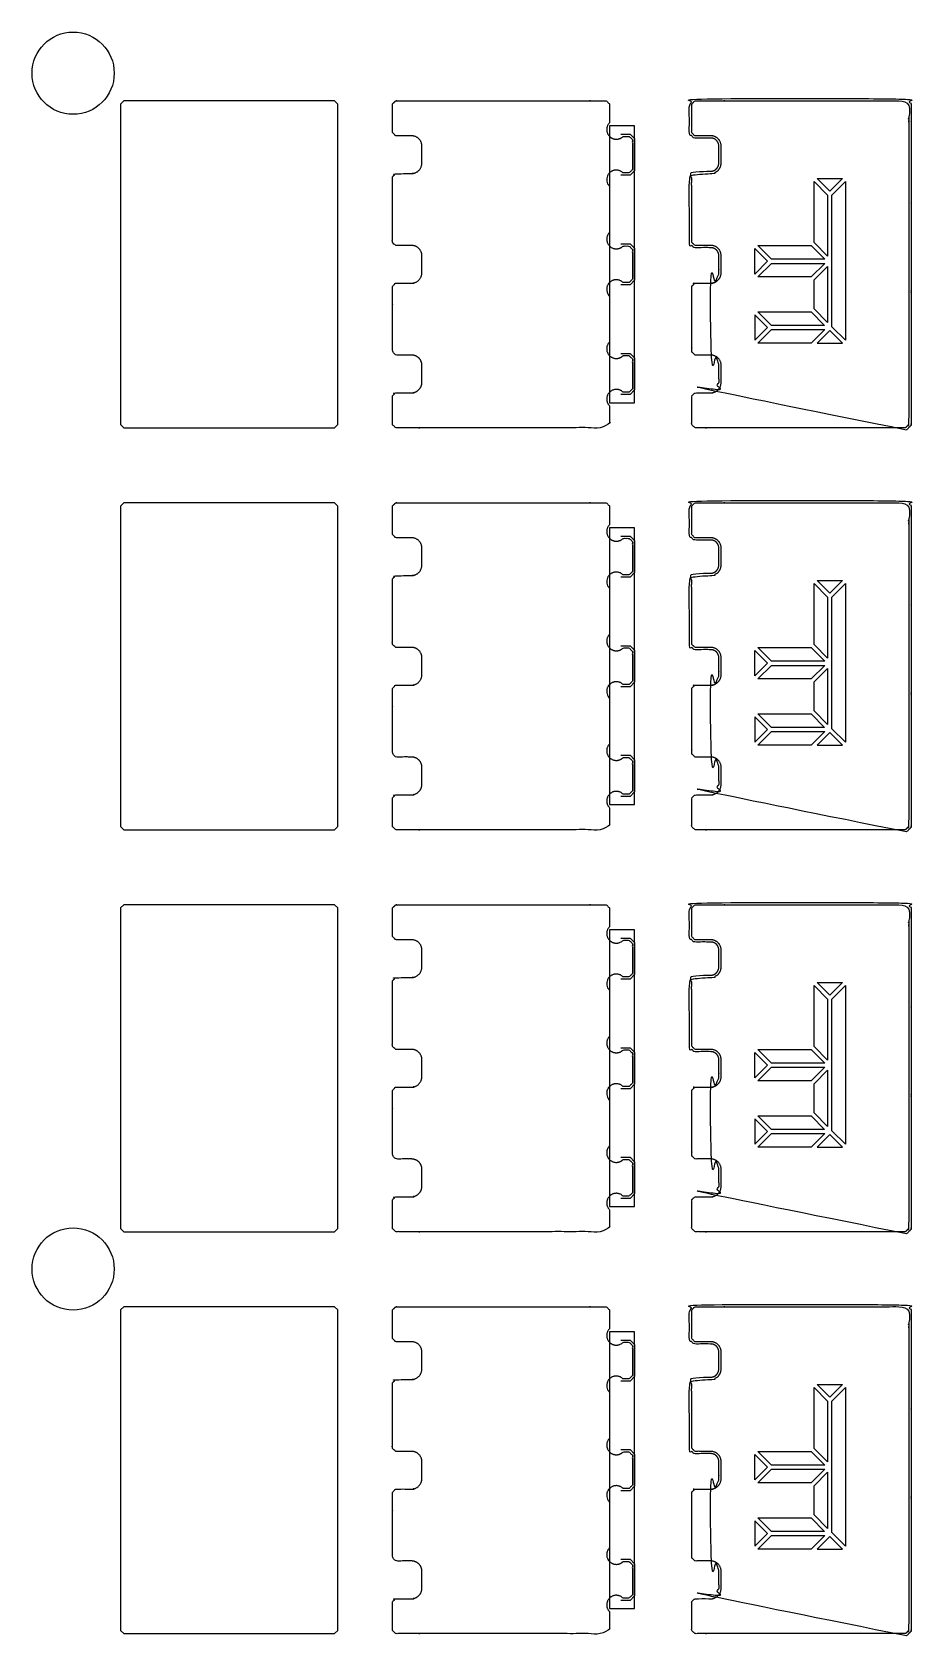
# Model space of a CAD drawing. Header units: millimetres. Extents: x 6 to 413, y 3 to 1248.
# Drawn here: x 6.4 to 200.1, y 897.3 to 1248.4 of the extents above; entities that cross this region are included whole.
import ezdxf

# ---------------------------------------------------------------- set-up
doc = ezdxf.new("R2010")
doc.units = ezdxf.units.MM
doc.header["$MEASUREMENT"] = 0
for name, color, linetype, true_color in [('Cutout - outside - 4mm bit', 18, 'Continuous', 0x000000), ('HOLD DOWN', 40, 'Continuous', 0xffbf00), ('Pocket 0.5mm', 15, 'Continuous', 0xbf3f3f), ('V bit - on - 1.7mm depth', 254, 'Continuous', 0xbfbfff), ('V bit - on -1.2mm depth', 4, 'Continuous', 0x00ffff), ('V-Carve F', 3, 'Continuous', 0x00ff00)]:
    doc.layers.add(name, color=color, linetype=linetype, true_color=true_color)

msp = doc.modelspace()

# ---------------------------------------------------------------- linework, layer by layer
at = {"layer": 'Cutout - outside - 4mm bit'}
for p, q in [((26.54, 1233.36), (25.84, 1232.66)), ((25.84, 1232.66), (25.84, 1162.5)), ((72.7, 1233.36), (26.54, 1233.36)), ((73.4, 1232.66), (72.7, 1233.36)), ((73.4, 1162.5), (73.4, 1232.66)), ((25.84, 1162.5), (26.54, 1161.8)), ((72.7, 1161.8), (73.4, 1162.5)), ((26.54, 1161.8), (72.7, 1161.8)), ((26.54, 1145.36), (25.84, 1144.66)), ((25.84, 1144.66), (25.84, 1074.5)), ((72.7, 1145.36), (26.54, 1145.36)), ((73.4, 1144.66), (72.7, 1145.36)), ((73.4, 1074.5), (73.4, 1144.66)), ((25.84, 1074.5), (26.54, 1073.8)), ((72.7, 1073.8), (73.4, 1074.5)), ((26.54, 1073.8), (72.7, 1073.8)), ((26.54, 1057.36), (25.84, 1056.66)), ((72.7, 1057.36), (26.54, 1057.36)), ((73.4, 1056.66), (72.7, 1057.36)), ((25.84, 1056.66), (25.84, 986.5)), ((73.4, 986.5), (73.4, 1056.66)), ((25.84, 986.5), (26.54, 985.8)), ((26.54, 985.8), (72.7, 985.8)), ((72.7, 985.8), (73.4, 986.5)), ((26.54, 969.36), (25.84, 968.66)), ((72.7, 969.36), (26.54, 969.36)), ((73.4, 968.66), (72.7, 969.36)), ((25.84, 968.66), (25.84, 898.5)), ((73.4, 898.5), (73.4, 968.66)), ((25.84, 898.5), (26.54, 897.8)), ((26.54, 897.8), (72.7, 897.8)), ((72.7, 897.8), (73.4, 898.5))]:
    msp.add_line(p, q, dxfattribs=at)
for points, weights, knots in [([(91.86, 1223.43), (91.86, 1221.58), (91.86, 1219.78), (91.86, 1217.45), (89.58, 1217.45), (87.88, 1217.45), (86.1, 1217.45), (85.75, 1217.1), (85.4, 1216.75), (85.4, 1209.58), (85.4, 1202.41), (85.75, 1202.06), (86.1, 1201.71), (87.84, 1201.71), (89.58, 1201.71), (91.86, 1201.71), (91.86, 1199.43), (91.86, 1197.58), (91.86, 1195.78), (91.86, 1193.45), (89.58, 1193.45), (87.88, 1193.45), (86.1, 1193.45), (85.75, 1193.1), (85.4, 1192.75), (85.4, 1185.58), (85.4, 1178.41), (85.75, 1178.06), (86.1, 1177.71), (87.84, 1177.71), (89.58, 1177.71), (91.86, 1177.71), (91.86, 1175.43), (91.86, 1173.58), (91.86, 1171.78), (91.86, 1169.45), (89.58, 1169.45), (87.88, 1169.45), (86.1, 1169.45), (85.75, 1169.1), (85.4, 1168.75), (85.4, 1165.65), (85.4, 1162.5), (85.75, 1162.15), (86.1, 1161.8), (109.18, 1161.8), (132.26, 1161.8), (132.61, 1162.15), (132.96, 1162.5), (132.96, 1164.56), (132.96, 1166.61), (131.47, 1168.1), (132.96, 1169.58), (134.44, 1171.07), (135.93, 1169.58), (136.59, 1169.58), (137.26, 1169.58), (137.61, 1169.93), (137.96, 1170.28), (137.96, 1173.58), (137.96, 1176.88), (137.61, 1177.23), (137.26, 1177.58), (136.59, 1177.58), (135.93, 1177.58), (134.44, 1176.1), (132.96, 1177.58), (131.47, 1179.07), (132.96, 1180.55), (132.96, 1185.58), (132.96, 1190.61), (131.47, 1192.1), (132.96, 1193.58), (134.44, 1195.07), (135.93, 1193.58), (136.59, 1193.58), (137.26, 1193.58), (137.61, 1193.93), (137.96, 1194.28), (137.96, 1197.58), (137.96, 1200.88), (137.61, 1201.23), (137.26, 1201.58), (136.59, 1201.58), (135.93, 1201.58), (134.44, 1200.1), (132.96, 1201.58), (131.47, 1203.07), (132.96, 1204.55), (132.96, 1209.58), (132.96, 1214.61), (131.47, 1216.1), (132.96, 1217.58), (134.44, 1219.07), (135.93, 1217.58), (136.59, 1217.58), (137.26, 1217.58), (137.61, 1217.93), (137.96, 1218.28), (137.96, 1221.58), (137.96, 1224.88), (137.61, 1225.23), (137.26, 1225.58), (136.59, 1225.58), (135.93, 1225.58), (134.44, 1224.1), (132.96, 1225.58), (131.47, 1227.07), (132.96, 1228.55), (132.96, 1230.61), (132.96, 1232.66), (132.61, 1233.01), (132.26, 1233.36), (109.18, 1233.36), (86.1, 1233.36), (85.75, 1233.01), (85.4, 1232.66), (85.4, 1229.51), (85.4, 1226.41), (85.75, 1226.06), (86.1, 1225.71), (87.84, 1225.71), (89.58, 1225.71), (91.86, 1225.71), (91.86, 1223.43)], [1, 1, 1, 0.707106781187, 1, 1, 1, 1, 1, 1, 1, 1, 1, 1, 1, 0.707106781187, 1, 1, 1, 0.707106781187, 1, 1, 1, 1, 1, 1, 1, 1, 1, 1, 1, 0.707106781187, 1, 1, 1, 0.707106781187, 1, 1, 1, 1, 1, 1, 1, 1, 1, 1, 1, 1, 1, 1, 1, 0.707106781187, 1, 0.707106781187, 1, 1, 1, 1, 1, 1, 1, 1, 1, 1, 1, 0.707106781187, 1, 0.707106781187, 1, 1, 1, 0.707106781187, 1, 0.707106781187, 1, 1, 1, 1, 1, 1, 1, 1, 1, 1, 1, 0.707106781187, 1, 0.707106781187, 1, 1, 1, 0.707106781187, 1, 0.707106781187, 1, 1, 1, 1, 1, 1, 1, 1, 1, 1, 1, 0.707106781187, 1, 0.707106781187, 1, 1, 1, 1, 1, 1, 1, 1, 1, 1, 1, 1, 1, 1, 1, 0.707106781187, 1], [268.206441, 268.206441, 268.206441, 272.453172, 272.453172, 276.529741, 276.529741, 276.595437, 276.595437, 277.585386, 277.585386, 292.025386, 292.025386, 293.015336, 293.015336, 295.18529, 295.18529, 299.261858, 299.261858, 303.508589, 303.508589, 307.585158, 307.585158, 307.650854, 307.650854, 308.640803, 308.640803, 323.080803, 323.080803, 324.070753, 324.070753, 326.240707, 326.240707, 330.317275, 330.317275, 334.564006, 334.564006, 338.640575, 338.640575, 338.706271, 338.706271, 339.69622, 339.69622, 345.99622, 345.99622, 346.98617, 346.98617, 393.14617, 393.14617, 394.136119, 394.136119, 398.246271, 398.246271, 401.544943, 401.544943, 404.843615, 404.843615, 405.907737, 405.907737, 406.897686, 406.897686, 413.497686, 413.497686, 414.487636, 414.487636, 415.551757, 415.551757, 418.850429, 418.850429, 422.149101, 422.149101, 432.209404, 432.209404, 435.508077, 435.508077, 438.806749, 438.806749, 439.87087, 439.87087, 440.86082, 440.86082, 447.46082, 447.46082, 448.450769, 448.450769, 449.51489, 449.51489, 452.813563, 452.813563, 456.112235, 456.112235, 466.172538, 466.172538, 469.47121, 469.47121, 472.769883, 472.769883, 473.834004, 473.834004, 474.823953, 474.823953, 481.423953, 481.423953, 482.413903, 482.413903, 483.478024, 483.478024, 486.776696, 486.776696, 490.075369, 490.075369, 494.18552, 494.18552, 495.17547, 495.17547, 541.33547, 541.33547, 542.325419, 542.325419, 548.625419, 548.625419, 549.615369, 549.615369, 551.785323, 551.785323, 555.861891, 555.861891, 555.861891]), ([(197.82, 1161.8), (198.17, 1162.15), (198.52, 1162.5), (198.52, 1197.58), (198.52, 1232.66), (198.17, 1233.01), (197.82, 1233.36), (174.74, 1233.36), (151.66, 1233.36), (151.31, 1233.01), (150.96, 1232.66), (150.96, 1229.51), (150.96, 1226.41), (151.31, 1226.06), (151.66, 1225.71), (153.4, 1225.71), (155.14, 1225.71), (157.42, 1225.71), (157.42, 1223.43), (157.42, 1221.58), (157.42, 1219.78), (157.42, 1217.45), (155.14, 1217.45), (153.4, 1217.45), (151.66, 1217.45), (151.31, 1217.1), (150.96, 1216.75), (150.96, 1209.58), (150.96, 1202.41), (151.31, 1202.06), (151.66, 1201.71), (153.4, 1201.71), (155.14, 1201.71), (157.42, 1201.71), (157.42, 1199.43), (157.42, 1197.58), (157.42, 1195.78), (157.42, 1193.45), (155.14, 1193.45), (153.4, 1193.45), (151.66, 1193.45), (151.31, 1193.1), (150.96, 1192.75), (150.96, 1185.58), (150.96, 1178.41), (151.31, 1178.06), (151.66, 1177.71), (153.4, 1177.71), (155.14, 1177.71), (157.42, 1177.71), (157.42, 1175.43), (157.42, 1173.58), (157.42, 1171.78), (157.42, 1169.45), (155.14, 1169.45), (153.4, 1169.45), (151.66, 1169.45), (151.31, 1169.1), (150.96, 1168.75), (150.96, 1165.65), (150.96, 1162.5), (151.31, 1162.15), (151.66, 1161.8), (174.74, 1161.8), (197.82, 1161.8)], [1, 1, 1, 1, 1, 1, 1, 1, 1, 1, 1, 1, 1, 1, 1, 1, 1, 0.707106781187, 1, 1, 1, 0.707106781187, 1, 1, 1, 1, 1, 1, 1, 1, 1, 1, 1, 0.707106781187, 1, 1, 1, 0.707106781187, 1, 1, 1, 1, 1, 1, 1, 1, 1, 1, 1, 0.707106781187, 1, 1, 1, 0.707106781187, 1, 1, 1, 1, 1, 1, 1, 1, 1, 1, 1], [363.256769, 363.256769, 363.256769, 364.246718, 364.246718, 434.406718, 434.406718, 435.396668, 435.396668, 481.556668, 481.556668, 482.546617, 482.546617, 488.846617, 488.846617, 489.836567, 489.836567, 492.006521, 492.006521, 496.08309, 496.08309, 500.32982, 500.32982, 504.406389, 504.406389, 504.472085, 504.472085, 505.462034, 505.462034, 519.902034, 519.902034, 520.891984, 520.891984, 523.061938, 523.061938, 527.138507, 527.138507, 531.385237, 531.385237, 535.461806, 535.461806, 535.527502, 535.527502, 536.517452, 536.517452, 550.957452, 550.957452, 551.947401, 551.947401, 554.117355, 554.117355, 558.193924, 558.193924, 562.440654, 562.440654, 566.517223, 566.517223, 566.582919, 566.582919, 567.572869, 567.572869, 573.872869, 573.872869, 574.862818, 574.862818, 621.022818, 621.022818, 621.022818]), ([(91.86, 1135.43), (91.86, 1133.58), (91.86, 1131.78), (91.86, 1129.45), (89.58, 1129.45), (87.88, 1129.45), (86.1, 1129.45), (85.75, 1129.1), (85.4, 1128.75), (85.4, 1121.58), (85.4, 1114.41), (85.75, 1114.06), (86.1, 1113.71), (87.84, 1113.71), (89.58, 1113.71), (91.86, 1113.71), (91.86, 1111.43), (91.86, 1109.58), (91.86, 1107.78), (91.86, 1105.45), (89.58, 1105.45), (87.88, 1105.45), (86.1, 1105.45), (85.75, 1105.1), (85.4, 1104.75), (85.4, 1097.58), (85.4, 1090.41), (85.75, 1090.06), (86.1, 1089.71), (87.84, 1089.71), (89.58, 1089.71), (91.86, 1089.71), (91.86, 1087.43), (91.86, 1085.58), (91.86, 1083.78), (91.86, 1081.45), (89.58, 1081.45), (87.88, 1081.45), (86.1, 1081.45), (85.75, 1081.1), (85.4, 1080.75), (85.4, 1077.65), (85.4, 1074.5), (85.75, 1074.15), (86.1, 1073.8), (109.18, 1073.8), (132.26, 1073.8), (132.61, 1074.15), (132.96, 1074.5), (132.96, 1076.56), (132.96, 1078.61), (131.47, 1080.1), (132.96, 1081.58), (134.44, 1083.07), (135.93, 1081.58), (136.59, 1081.58), (137.26, 1081.58), (137.61, 1081.93), (137.96, 1082.28), (137.96, 1085.58), (137.96, 1088.88), (137.61, 1089.23), (137.26, 1089.58), (136.59, 1089.58), (135.93, 1089.58), (134.44, 1088.1), (132.96, 1089.58), (131.47, 1091.07), (132.96, 1092.55), (132.96, 1097.58), (132.96, 1102.61), (131.47, 1104.1), (132.96, 1105.58), (134.44, 1107.07), (135.93, 1105.58), (136.59, 1105.58), (137.26, 1105.58), (137.61, 1105.93), (137.96, 1106.28), (137.96, 1109.58), (137.96, 1112.88), (137.61, 1113.23), (137.26, 1113.58), (136.59, 1113.58), (135.93, 1113.58), (134.44, 1112.1), (132.96, 1113.58), (131.47, 1115.07), (132.96, 1116.55), (132.96, 1121.58), (132.96, 1126.61), (131.47, 1128.1), (132.96, 1129.58), (134.44, 1131.07), (135.93, 1129.58), (136.59, 1129.58), (137.26, 1129.58), (137.61, 1129.93), (137.96, 1130.28), (137.96, 1133.58), (137.96, 1136.88), (137.61, 1137.23), (137.26, 1137.58), (136.59, 1137.58), (135.93, 1137.58), (134.44, 1136.1), (132.96, 1137.58), (131.47, 1139.07), (132.96, 1140.55), (132.96, 1142.61), (132.96, 1144.66), (132.61, 1145.01), (132.26, 1145.36), (109.18, 1145.36), (86.1, 1145.36), (85.75, 1145.01), (85.4, 1144.66), (85.4, 1141.51), (85.4, 1138.41), (85.75, 1138.06), (86.1, 1137.71), (87.84, 1137.71), (89.58, 1137.71), (91.86, 1137.71), (91.86, 1135.43)], [1, 1, 1, 0.707106781187, 1, 1, 1, 1, 1, 1, 1, 1, 1, 1, 1, 0.707106781187, 1, 1, 1, 0.707106781187, 1, 1, 1, 1, 1, 1, 1, 1, 1, 1, 1, 0.707106781187, 1, 1, 1, 0.707106781187, 1, 1, 1, 1, 1, 1, 1, 1, 1, 1, 1, 1, 1, 1, 1, 0.707106781187, 1, 0.707106781187, 1, 1, 1, 1, 1, 1, 1, 1, 1, 1, 1, 0.707106781187, 1, 0.707106781187, 1, 1, 1, 0.707106781187, 1, 0.707106781187, 1, 1, 1, 1, 1, 1, 1, 1, 1, 1, 1, 0.707106781187, 1, 0.707106781187, 1, 1, 1, 0.707106781187, 1, 0.707106781187, 1, 1, 1, 1, 1, 1, 1, 1, 1, 1, 1, 0.707106781187, 1, 0.707106781187, 1, 1, 1, 1, 1, 1, 1, 1, 1, 1, 1, 1, 1, 1, 1, 0.707106781187, 1], [268.206441, 268.206441, 268.206441, 272.453172, 272.453172, 276.529741, 276.529741, 276.595437, 276.595437, 277.585386, 277.585386, 292.025386, 292.025386, 293.015336, 293.015336, 295.18529, 295.18529, 299.261858, 299.261858, 303.508589, 303.508589, 307.585158, 307.585158, 307.650854, 307.650854, 308.640803, 308.640803, 323.080803, 323.080803, 324.070753, 324.070753, 326.240707, 326.240707, 330.317275, 330.317275, 334.564006, 334.564006, 338.640575, 338.640575, 338.706271, 338.706271, 339.69622, 339.69622, 345.99622, 345.99622, 346.98617, 346.98617, 393.14617, 393.14617, 394.136119, 394.136119, 398.246271, 398.246271, 401.544943, 401.544943, 404.843615, 404.843615, 405.907737, 405.907737, 406.897686, 406.897686, 413.497686, 413.497686, 414.487636, 414.487636, 415.551757, 415.551757, 418.850429, 418.850429, 422.149101, 422.149101, 432.209404, 432.209404, 435.508077, 435.508077, 438.806749, 438.806749, 439.87087, 439.87087, 440.86082, 440.86082, 447.46082, 447.46082, 448.450769, 448.450769, 449.51489, 449.51489, 452.813563, 452.813563, 456.112235, 456.112235, 466.172538, 466.172538, 469.47121, 469.47121, 472.769883, 472.769883, 473.834004, 473.834004, 474.823953, 474.823953, 481.423953, 481.423953, 482.413903, 482.413903, 483.478024, 483.478024, 486.776696, 486.776696, 490.075369, 490.075369, 494.18552, 494.18552, 495.17547, 495.17547, 541.33547, 541.33547, 542.325419, 542.325419, 548.625419, 548.625419, 549.615369, 549.615369, 551.785323, 551.785323, 555.861891, 555.861891, 555.861891]), ([(197.82, 1073.8), (198.17, 1074.15), (198.52, 1074.5), (198.52, 1109.58), (198.52, 1144.66), (198.17, 1145.01), (197.82, 1145.36), (174.74, 1145.36), (151.66, 1145.36), (151.31, 1145.01), (150.96, 1144.66), (150.96, 1141.51), (150.96, 1138.41), (151.31, 1138.06), (151.66, 1137.71), (153.4, 1137.71), (155.14, 1137.71), (157.42, 1137.71), (157.42, 1135.43), (157.42, 1133.58), (157.42, 1131.78), (157.42, 1129.45), (155.14, 1129.45), (153.4, 1129.45), (151.66, 1129.45), (151.31, 1129.1), (150.96, 1128.75), (150.96, 1121.58), (150.96, 1114.41), (151.31, 1114.06), (151.66, 1113.71), (153.4, 1113.71), (155.14, 1113.71), (157.42, 1113.71), (157.42, 1111.43), (157.42, 1109.58), (157.42, 1107.78), (157.42, 1105.45), (155.14, 1105.45), (153.4, 1105.45), (151.66, 1105.45), (151.31, 1105.1), (150.96, 1104.75), (150.96, 1097.58), (150.96, 1090.41), (151.31, 1090.06), (151.66, 1089.71), (153.4, 1089.71), (155.14, 1089.71), (157.42, 1089.71), (157.42, 1087.43), (157.42, 1085.58), (157.42, 1083.78), (157.42, 1081.45), (155.14, 1081.45), (153.4, 1081.45), (151.66, 1081.45), (151.31, 1081.1), (150.96, 1080.75), (150.96, 1077.65), (150.96, 1074.5), (151.31, 1074.15), (151.66, 1073.8), (174.74, 1073.8), (197.82, 1073.8)], [1, 1, 1, 1, 1, 1, 1, 1, 1, 1, 1, 1, 1, 1, 1, 1, 1, 0.707106781187, 1, 1, 1, 0.707106781187, 1, 1, 1, 1, 1, 1, 1, 1, 1, 1, 1, 0.707106781187, 1, 1, 1, 0.707106781187, 1, 1, 1, 1, 1, 1, 1, 1, 1, 1, 1, 0.707106781187, 1, 1, 1, 0.707106781187, 1, 1, 1, 1, 1, 1, 1, 1, 1, 1, 1], [363.256769, 363.256769, 363.256769, 364.246718, 364.246718, 434.406718, 434.406718, 435.396668, 435.396668, 481.556668, 481.556668, 482.546617, 482.546617, 488.846617, 488.846617, 489.836567, 489.836567, 492.006521, 492.006521, 496.08309, 496.08309, 500.32982, 500.32982, 504.406389, 504.406389, 504.472085, 504.472085, 505.462034, 505.462034, 519.902034, 519.902034, 520.891984, 520.891984, 523.061938, 523.061938, 527.138507, 527.138507, 531.385237, 531.385237, 535.461806, 535.461806, 535.527502, 535.527502, 536.517452, 536.517452, 550.957452, 550.957452, 551.947401, 551.947401, 554.117355, 554.117355, 558.193924, 558.193924, 562.440654, 562.440654, 566.517223, 566.517223, 566.582919, 566.582919, 567.572869, 567.572869, 573.872869, 573.872869, 574.862818, 574.862818, 621.022818, 621.022818, 621.022818]), ([(91.86, 1047.43), (91.86, 1045.58), (91.86, 1043.78), (91.86, 1041.45), (89.58, 1041.45), (87.88, 1041.45), (86.1, 1041.45), (85.75, 1041.1), (85.4, 1040.75), (85.4, 1033.58), (85.4, 1026.41), (85.75, 1026.06), (86.1, 1025.71), (87.84, 1025.71), (89.58, 1025.71), (91.86, 1025.71), (91.86, 1023.43), (91.86, 1021.58), (91.86, 1019.78), (91.86, 1017.45), (89.58, 1017.45), (87.88, 1017.45), (86.1, 1017.45), (85.75, 1017.1), (85.4, 1016.75), (85.4, 1009.58), (85.4, 1002.41), (85.75, 1002.06), (86.1, 1001.71), (87.84, 1001.71), (89.58, 1001.71), (91.86, 1001.71), (91.86, 999.43), (91.86, 997.58), (91.86, 995.78), (91.86, 993.45), (89.58, 993.45), (87.88, 993.45), (86.1, 993.45), (85.75, 993.1), (85.4, 992.75), (85.4, 989.65), (85.4, 986.5), (85.75, 986.15), (86.1, 985.8), (109.18, 985.8), (132.26, 985.8), (132.61, 986.15), (132.96, 986.5), (132.96, 988.56), (132.96, 990.61), (131.47, 992.1), (132.96, 993.58), (134.44, 995.07), (135.93, 993.58), (136.59, 993.58), (137.26, 993.58), (137.61, 993.93), (137.96, 994.28), (137.96, 997.58), (137.96, 1000.88), (137.61, 1001.23), (137.26, 1001.58), (136.59, 1001.58), (135.93, 1001.58), (134.44, 1000.1), (132.96, 1001.58), (131.47, 1003.07), (132.96, 1004.55), (132.96, 1009.58), (132.96, 1014.61), (131.47, 1016.1), (132.96, 1017.58), (134.44, 1019.07), (135.93, 1017.58), (136.59, 1017.58), (137.26, 1017.58), (137.61, 1017.93), (137.96, 1018.28), (137.96, 1021.58), (137.96, 1024.88), (137.61, 1025.23), (137.26, 1025.58), (136.59, 1025.58), (135.93, 1025.58), (134.44, 1024.1), (132.96, 1025.58), (131.47, 1027.07), (132.96, 1028.55), (132.96, 1033.58), (132.96, 1038.61), (131.47, 1040.1), (132.96, 1041.58), (134.44, 1043.07), (135.93, 1041.58), (136.59, 1041.58), (137.26, 1041.58), (137.61, 1041.93), (137.96, 1042.28), (137.96, 1045.58), (137.96, 1048.88), (137.61, 1049.23), (137.26, 1049.58), (136.59, 1049.58), (135.93, 1049.58), (134.44, 1048.1), (132.96, 1049.58), (131.47, 1051.07), (132.96, 1052.55), (132.96, 1054.61), (132.96, 1056.66), (132.61, 1057.01), (132.26, 1057.36), (109.18, 1057.36), (86.1, 1057.36), (85.75, 1057.01), (85.4, 1056.66), (85.4, 1053.51), (85.4, 1050.41), (85.75, 1050.06), (86.1, 1049.71), (87.84, 1049.71), (89.58, 1049.71), (91.86, 1049.71), (91.86, 1047.43)], [1, 1, 1, 0.707106781187, 1, 1, 1, 1, 1, 1, 1, 1, 1, 1, 1, 0.707106781187, 1, 1, 1, 0.707106781187, 1, 1, 1, 1, 1, 1, 1, 1, 1, 1, 1, 0.707106781187, 1, 1, 1, 0.707106781187, 1, 1, 1, 1, 1, 1, 1, 1, 1, 1, 1, 1, 1, 1, 1, 0.707106781187, 1, 0.707106781187, 1, 1, 1, 1, 1, 1, 1, 1, 1, 1, 1, 0.707106781187, 1, 0.707106781187, 1, 1, 1, 0.707106781187, 1, 0.707106781187, 1, 1, 1, 1, 1, 1, 1, 1, 1, 1, 1, 0.707106781187, 1, 0.707106781187, 1, 1, 1, 0.707106781187, 1, 0.707106781187, 1, 1, 1, 1, 1, 1, 1, 1, 1, 1, 1, 0.707106781187, 1, 0.707106781187, 1, 1, 1, 1, 1, 1, 1, 1, 1, 1, 1, 1, 1, 1, 1, 0.707106781187, 1], [268.206441, 268.206441, 268.206441, 272.453172, 272.453172, 276.529741, 276.529741, 276.595437, 276.595437, 277.585386, 277.585386, 292.025386, 292.025386, 293.015336, 293.015336, 295.18529, 295.18529, 299.261858, 299.261858, 303.508589, 303.508589, 307.585158, 307.585158, 307.650854, 307.650854, 308.640803, 308.640803, 323.080803, 323.080803, 324.070753, 324.070753, 326.240707, 326.240707, 330.317275, 330.317275, 334.564006, 334.564006, 338.640575, 338.640575, 338.706271, 338.706271, 339.69622, 339.69622, 345.99622, 345.99622, 346.98617, 346.98617, 393.14617, 393.14617, 394.136119, 394.136119, 398.246271, 398.246271, 401.544943, 401.544943, 404.843615, 404.843615, 405.907737, 405.907737, 406.897686, 406.897686, 413.497686, 413.497686, 414.487636, 414.487636, 415.551757, 415.551757, 418.850429, 418.850429, 422.149101, 422.149101, 432.209404, 432.209404, 435.508077, 435.508077, 438.806749, 438.806749, 439.87087, 439.87087, 440.86082, 440.86082, 447.46082, 447.46082, 448.450769, 448.450769, 449.51489, 449.51489, 452.813563, 452.813563, 456.112235, 456.112235, 466.172538, 466.172538, 469.47121, 469.47121, 472.769883, 472.769883, 473.834004, 473.834004, 474.823953, 474.823953, 481.423953, 481.423953, 482.413903, 482.413903, 483.478024, 483.478024, 486.776696, 486.776696, 490.075369, 490.075369, 494.18552, 494.18552, 495.17547, 495.17547, 541.33547, 541.33547, 542.325419, 542.325419, 548.625419, 548.625419, 549.615369, 549.615369, 551.785323, 551.785323, 555.861891, 555.861891, 555.861891]), ([(197.82, 985.8), (198.17, 986.15), (198.52, 986.5), (198.52, 1021.58), (198.52, 1056.66), (198.17, 1057.01), (197.82, 1057.36), (174.74, 1057.36), (151.66, 1057.36), (151.31, 1057.01), (150.96, 1056.66), (150.96, 1053.51), (150.96, 1050.41), (151.31, 1050.06), (151.66, 1049.71), (153.4, 1049.71), (155.14, 1049.71), (157.42, 1049.71), (157.42, 1047.43), (157.42, 1045.58), (157.42, 1043.78), (157.42, 1041.45), (155.14, 1041.45), (153.4, 1041.45), (151.66, 1041.45), (151.31, 1041.1), (150.96, 1040.75), (150.96, 1033.58), (150.96, 1026.41), (151.31, 1026.06), (151.66, 1025.71), (153.4, 1025.71), (155.14, 1025.71), (157.42, 1025.71), (157.42, 1023.43), (157.42, 1021.58), (157.42, 1019.78), (157.42, 1017.45), (155.14, 1017.45), (153.4, 1017.45), (151.66, 1017.45), (151.31, 1017.1), (150.96, 1016.75), (150.96, 1009.58), (150.96, 1002.41), (151.31, 1002.06), (151.66, 1001.71), (153.4, 1001.71), (155.14, 1001.71), (157.42, 1001.71), (157.42, 999.43), (157.42, 997.58), (157.42, 995.78), (157.42, 993.45), (155.14, 993.45), (153.4, 993.45), (151.66, 993.45), (151.31, 993.1), (150.96, 992.75), (150.96, 989.65), (150.96, 986.5), (151.31, 986.15), (151.66, 985.8), (174.74, 985.8), (197.82, 985.8)], [1, 1, 1, 1, 1, 1, 1, 1, 1, 1, 1, 1, 1, 1, 1, 1, 1, 0.707106781187, 1, 1, 1, 0.707106781187, 1, 1, 1, 1, 1, 1, 1, 1, 1, 1, 1, 0.707106781187, 1, 1, 1, 0.707106781187, 1, 1, 1, 1, 1, 1, 1, 1, 1, 1, 1, 0.707106781187, 1, 1, 1, 0.707106781187, 1, 1, 1, 1, 1, 1, 1, 1, 1, 1, 1], [363.256769, 363.256769, 363.256769, 364.246718, 364.246718, 434.406718, 434.406718, 435.396668, 435.396668, 481.556668, 481.556668, 482.546617, 482.546617, 488.846617, 488.846617, 489.836567, 489.836567, 492.006521, 492.006521, 496.08309, 496.08309, 500.32982, 500.32982, 504.406389, 504.406389, 504.472085, 504.472085, 505.462034, 505.462034, 519.902034, 519.902034, 520.891984, 520.891984, 523.061938, 523.061938, 527.138507, 527.138507, 531.385237, 531.385237, 535.461806, 535.461806, 535.527502, 535.527502, 536.517452, 536.517452, 550.957452, 550.957452, 551.947401, 551.947401, 554.117355, 554.117355, 558.193924, 558.193924, 562.440654, 562.440654, 566.517223, 566.517223, 566.582919, 566.582919, 567.572869, 567.572869, 573.872869, 573.872869, 574.862818, 574.862818, 621.022818, 621.022818, 621.022818]), ([(91.86, 959.43), (91.86, 957.58), (91.86, 955.78), (91.86, 953.45), (89.58, 953.45), (87.88, 953.45), (86.1, 953.45), (85.75, 953.1), (85.4, 952.75), (85.4, 945.58), (85.4, 938.41), (85.75, 938.06), (86.1, 937.71), (87.84, 937.71), (89.58, 937.71), (91.86, 937.71), (91.86, 935.43), (91.86, 933.58), (91.86, 931.78), (91.86, 929.45), (89.58, 929.45), (87.88, 929.45), (86.1, 929.45), (85.75, 929.1), (85.4, 928.75), (85.4, 921.58), (85.4, 914.41), (85.75, 914.06), (86.1, 913.71), (87.84, 913.71), (89.58, 913.71), (91.86, 913.71), (91.86, 911.43), (91.86, 909.58), (91.86, 907.78), (91.86, 905.45), (89.58, 905.45), (87.88, 905.45), (86.1, 905.45), (85.75, 905.1), (85.4, 904.75), (85.4, 901.65), (85.4, 898.5), (85.75, 898.15), (86.1, 897.8), (109.18, 897.8), (132.26, 897.8), (132.61, 898.15), (132.96, 898.5), (132.96, 900.56), (132.96, 902.61), (131.47, 904.1), (132.96, 905.58), (134.44, 907.07), (135.93, 905.58), (136.59, 905.58), (137.26, 905.58), (137.61, 905.93), (137.96, 906.28), (137.96, 909.58), (137.96, 912.88), (137.61, 913.23), (137.26, 913.58), (136.59, 913.58), (135.93, 913.58), (134.44, 912.1), (132.96, 913.58), (131.47, 915.07), (132.96, 916.55), (132.96, 921.58), (132.96, 926.61), (131.47, 928.1), (132.96, 929.58), (134.44, 931.07), (135.93, 929.58), (136.59, 929.58), (137.26, 929.58), (137.61, 929.93), (137.96, 930.28), (137.96, 933.58), (137.96, 936.88), (137.61, 937.23), (137.26, 937.58), (136.59, 937.58), (135.93, 937.58), (134.44, 936.1), (132.96, 937.58), (131.47, 939.07), (132.96, 940.55), (132.96, 945.58), (132.96, 950.61), (131.47, 952.1), (132.96, 953.58), (134.44, 955.07), (135.93, 953.58), (136.59, 953.58), (137.26, 953.58), (137.61, 953.93), (137.96, 954.28), (137.96, 957.58), (137.96, 960.88), (137.61, 961.23), (137.26, 961.58), (136.59, 961.58), (135.93, 961.58), (134.44, 960.1), (132.96, 961.58), (131.47, 963.07), (132.96, 964.55), (132.96, 966.61), (132.96, 968.66), (132.61, 969.01), (132.26, 969.36), (109.18, 969.36), (86.1, 969.36), (85.75, 969.01), (85.4, 968.66), (85.4, 965.51), (85.4, 962.41), (85.75, 962.06), (86.1, 961.71), (87.84, 961.71), (89.58, 961.71), (91.86, 961.71), (91.86, 959.43)], [1, 1, 1, 0.707106781187, 1, 1, 1, 1, 1, 1, 1, 1, 1, 1, 1, 0.707106781187, 1, 1, 1, 0.707106781187, 1, 1, 1, 1, 1, 1, 1, 1, 1, 1, 1, 0.707106781187, 1, 1, 1, 0.707106781187, 1, 1, 1, 1, 1, 1, 1, 1, 1, 1, 1, 1, 1, 1, 1, 0.707106781187, 1, 0.707106781187, 1, 1, 1, 1, 1, 1, 1, 1, 1, 1, 1, 0.707106781187, 1, 0.707106781187, 1, 1, 1, 0.707106781187, 1, 0.707106781187, 1, 1, 1, 1, 1, 1, 1, 1, 1, 1, 1, 0.707106781187, 1, 0.707106781187, 1, 1, 1, 0.707106781187, 1, 0.707106781187, 1, 1, 1, 1, 1, 1, 1, 1, 1, 1, 1, 0.707106781187, 1, 0.707106781187, 1, 1, 1, 1, 1, 1, 1, 1, 1, 1, 1, 1, 1, 1, 1, 0.707106781187, 1], [268.206441, 268.206441, 268.206441, 272.453172, 272.453172, 276.529741, 276.529741, 276.595437, 276.595437, 277.585386, 277.585386, 292.025386, 292.025386, 293.015336, 293.015336, 295.18529, 295.18529, 299.261858, 299.261858, 303.508589, 303.508589, 307.585158, 307.585158, 307.650854, 307.650854, 308.640803, 308.640803, 323.080803, 323.080803, 324.070753, 324.070753, 326.240707, 326.240707, 330.317275, 330.317275, 334.564006, 334.564006, 338.640575, 338.640575, 338.706271, 338.706271, 339.69622, 339.69622, 345.99622, 345.99622, 346.98617, 346.98617, 393.14617, 393.14617, 394.136119, 394.136119, 398.246271, 398.246271, 401.544943, 401.544943, 404.843615, 404.843615, 405.907737, 405.907737, 406.897686, 406.897686, 413.497686, 413.497686, 414.487636, 414.487636, 415.551757, 415.551757, 418.850429, 418.850429, 422.149101, 422.149101, 432.209404, 432.209404, 435.508077, 435.508077, 438.806749, 438.806749, 439.87087, 439.87087, 440.86082, 440.86082, 447.46082, 447.46082, 448.450769, 448.450769, 449.51489, 449.51489, 452.813563, 452.813563, 456.112235, 456.112235, 466.172538, 466.172538, 469.47121, 469.47121, 472.769883, 472.769883, 473.834004, 473.834004, 474.823953, 474.823953, 481.423953, 481.423953, 482.413903, 482.413903, 483.478024, 483.478024, 486.776696, 486.776696, 490.075369, 490.075369, 494.18552, 494.18552, 495.17547, 495.17547, 541.33547, 541.33547, 542.325419, 542.325419, 548.625419, 548.625419, 549.615369, 549.615369, 551.785323, 551.785323, 555.861891, 555.861891, 555.861891]), ([(197.82, 897.8), (198.17, 898.15), (198.52, 898.5), (198.52, 933.58), (198.52, 968.66), (198.17, 969.01), (197.82, 969.36), (174.74, 969.36), (151.66, 969.36), (151.31, 969.01), (150.96, 968.66), (150.96, 965.51), (150.96, 962.41), (151.31, 962.06), (151.66, 961.71), (153.4, 961.71), (155.14, 961.71), (157.42, 961.71), (157.42, 959.43), (157.42, 957.58), (157.42, 955.78), (157.42, 953.45), (155.14, 953.45), (153.4, 953.45), (151.66, 953.45), (151.31, 953.1), (150.96, 952.75), (150.96, 945.58), (150.96, 938.41), (151.31, 938.06), (151.66, 937.71), (153.4, 937.71), (155.14, 937.71), (157.42, 937.71), (157.42, 935.43), (157.42, 933.58), (157.42, 931.78), (157.42, 929.45), (155.14, 929.45), (153.4, 929.45), (151.66, 929.45), (151.31, 929.1), (150.96, 928.75), (150.96, 921.58), (150.96, 914.41), (151.31, 914.06), (151.66, 913.71), (153.4, 913.71), (155.14, 913.71), (157.42, 913.71), (157.42, 911.43), (157.42, 909.58), (157.42, 907.78), (157.42, 905.45), (155.14, 905.45), (153.4, 905.45), (151.66, 905.45), (151.31, 905.1), (150.96, 904.75), (150.96, 901.65), (150.96, 898.5), (151.31, 898.15), (151.66, 897.8), (174.74, 897.8), (197.82, 897.8)], [1, 1, 1, 1, 1, 1, 1, 1, 1, 1, 1, 1, 1, 1, 1, 1, 1, 0.707106781187, 1, 1, 1, 0.707106781187, 1, 1, 1, 1, 1, 1, 1, 1, 1, 1, 1, 0.707106781187, 1, 1, 1, 0.707106781187, 1, 1, 1, 1, 1, 1, 1, 1, 1, 1, 1, 0.707106781187, 1, 1, 1, 0.707106781187, 1, 1, 1, 1, 1, 1, 1, 1, 1, 1, 1], [363.256769, 363.256769, 363.256769, 364.246718, 364.246718, 434.406718, 434.406718, 435.396668, 435.396668, 481.556668, 481.556668, 482.546617, 482.546617, 488.846617, 488.846617, 489.836567, 489.836567, 492.006521, 492.006521, 496.08309, 496.08309, 500.32982, 500.32982, 504.406389, 504.406389, 504.472085, 504.472085, 505.462034, 505.462034, 519.902034, 519.902034, 520.891984, 520.891984, 523.061938, 523.061938, 527.138507, 527.138507, 531.385237, 531.385237, 535.461806, 535.461806, 535.527502, 535.527502, 536.517452, 536.517452, 550.957452, 550.957452, 551.947401, 551.947401, 554.117355, 554.117355, 558.193924, 558.193924, 562.440654, 562.440654, 566.517223, 566.517223, 566.582919, 566.582919, 567.572869, 567.572869, 573.872869, 573.872869, 574.862818, 574.862818, 621.022818, 621.022818, 621.022818])]:
    msp.add_rational_spline(points, weights, degree=2, knots=knots, dxfattribs=at)
at = {"layer": 'HOLD DOWN'}
for centre in [(15.44, 1239.41), (15.44, 977.62)]:
    msp.add_circle(centre, 9, dxfattribs=at)
at = {"layer": 'Pocket 0.5mm'}
for points in [[(132.96, 1227.88), (132.96, 1167.28), (138.46, 1167.28), (138.46, 1227.88)], [(132.96, 1139.88), (132.96, 1079.28), (138.46, 1079.28), (138.46, 1139.88)], [(132.96, 1051.88), (132.96, 991.28), (138.46, 991.28), (138.46, 1051.88)], [(132.96, 963.88), (132.96, 903.28), (138.46, 903.28), (138.46, 963.88)]]:
    msp.add_lwpolyline(points, close=True, dxfattribs=at)
at = {"layer": 'V bit - on - 1.7mm depth'}
for p, q in [((135.43, 1226.08), (137.47, 1226.08)), ((137.47, 1226.08), (138.46, 1225.09)), ((138.46, 1225.09), (138.46, 1218.07)), ((137.47, 1217.08), (135.43, 1217.08)), ((138.46, 1218.07), (137.47, 1217.08)), ((135.43, 1202.08), (137.47, 1202.08)), ((137.47, 1202.08), (138.46, 1201.09)), ((138.46, 1201.09), (138.46, 1194.07)), ((138.46, 1194.07), (137.47, 1193.08)), ((137.47, 1193.08), (135.43, 1193.08)), ((135.43, 1178.08), (137.47, 1178.08)), ((137.47, 1178.08), (138.46, 1177.09)), ((138.46, 1177.09), (138.46, 1170.07)), ((138.46, 1170.07), (137.47, 1169.08)), ((137.47, 1169.08), (135.43, 1169.08)), ((135.43, 1138.08), (137.47, 1138.08)), ((137.47, 1138.08), (138.46, 1137.09)), ((138.46, 1137.09), (138.46, 1130.07)), ((137.47, 1129.08), (135.43, 1129.08)), ((138.46, 1130.07), (137.47, 1129.08)), ((135.43, 1114.08), (137.47, 1114.08)), ((137.47, 1114.08), (138.46, 1113.09)), ((138.46, 1113.09), (138.46, 1106.07)), ((138.46, 1106.07), (137.47, 1105.08)), ((137.47, 1105.08), (135.43, 1105.08)), ((135.43, 1090.08), (137.47, 1090.08)), ((137.47, 1090.08), (138.46, 1089.09)), ((138.46, 1089.09), (138.46, 1082.07)), ((138.46, 1082.07), (137.47, 1081.08)), ((137.47, 1081.08), (135.43, 1081.08)), ((135.43, 1050.08), (137.47, 1050.08)), ((137.47, 1050.08), (138.46, 1049.09)), ((138.46, 1049.09), (138.46, 1042.07)), ((137.47, 1041.08), (135.43, 1041.08)), ((138.46, 1042.07), (137.47, 1041.08)), ((135.43, 1026.08), (137.47, 1026.08)), ((137.47, 1026.08), (138.46, 1025.09)), ((138.46, 1025.09), (138.46, 1018.07)), ((137.47, 1017.08), (135.43, 1017.08)), ((138.46, 1018.07), (137.47, 1017.08)), ((135.43, 1002.08), (137.47, 1002.08)), ((137.47, 1002.08), (138.46, 1001.09)), ((138.46, 1001.09), (138.46, 994.07)), ((138.46, 994.07), (137.47, 993.08)), ((137.47, 993.08), (135.43, 993.08)), ((135.43, 962.08), (137.47, 962.08)), ((137.47, 962.08), (138.46, 961.09)), ((138.46, 961.09), (138.46, 954.07)), ((137.47, 953.08), (135.43, 953.08)), ((138.46, 954.07), (137.47, 953.08)), ((135.43, 938.08), (137.47, 938.08)), ((137.47, 938.08), (138.46, 937.09)), ((138.46, 937.09), (138.46, 930.07)), ((137.47, 929.08), (135.43, 929.08)), ((138.46, 930.07), (137.47, 929.08)), ((135.43, 914.08), (137.47, 914.08)), ((137.47, 914.08), (138.46, 913.09)), ((138.46, 913.09), (138.46, 906.07)), ((138.46, 906.07), (137.47, 905.08)), ((137.47, 905.08), (135.43, 905.08))]:
    msp.add_line(p, q, dxfattribs=at)
at = {"layer": 'V bit - on -1.2mm depth'}
for points in [[(198.03, 1161.3), (198.52, 1161.8), (199.02, 1162.29), (199.02, 1197.58), (199.02, 1232.87), (198.52, 1233.36), (198.03, 1233.86), (174.74, 1233.86), (151.45, 1233.86), (150.96, 1233.36), (150.46, 1232.87), (150.46, 1229.51), (150.46, 1226.2), (150.96, 1225.71), (151.45, 1225.21), (153.29, 1225.21), (155.14, 1225.21), (156.92, 1225.21), (156.92, 1223.43), (156.92, 1221.58), (156.92, 1219.78), (156.92, 1217.95), (155.14, 1217.95), (153.29, 1217.95), (151.45, 1217.95), (150.96, 1217.45), (150.46, 1216.96), (150.46, 1209.58), (150.46, 1202.2), (150.96, 1201.71), (151.45, 1201.21), (153.29, 1201.21), (155.14, 1201.21), (156.92, 1201.21), (156.92, 1199.43), (156.92, 1197.58), (156.92, 1195.78), (156.92, 1193.95), (155.14, 1193.95), (153.29, 1193.95), (151.45, 1193.95), (150.96, 1193.45), (150.46, 1192.96), (150.46, 1185.58), (150.46, 1178.2), (150.96, 1177.71), (151.45, 1177.21), (153.29, 1177.21), (155.14, 1177.21), (156.92, 1177.21), (156.92, 1175.43), (156.92, 1173.58), (156.92, 1171.78), (156.92, 1169.95), (155.14, 1169.95), (153.29, 1169.95), (151.45, 1169.95), (150.96, 1169.45), (150.46, 1168.96), (150.46, 1165.65), (150.46, 1162.29), (150.96, 1161.8), (151.45, 1161.3), (174.74, 1161.3), (198.03, 1161.3)], [(198.03, 1073.3), (198.52, 1073.8), (199.02, 1074.29), (199.02, 1109.58), (199.02, 1144.87), (198.52, 1145.36), (198.03, 1145.86), (174.74, 1145.86), (151.45, 1145.86), (150.96, 1145.36), (150.46, 1144.87), (150.46, 1141.51), (150.46, 1138.2), (150.96, 1137.71), (151.45, 1137.21), (153.29, 1137.21), (155.14, 1137.21), (156.92, 1137.21), (156.92, 1135.43), (156.92, 1133.58), (156.92, 1131.78), (156.92, 1129.95), (155.14, 1129.95), (153.29, 1129.95), (151.45, 1129.95), (150.96, 1129.45), (150.46, 1128.96), (150.46, 1121.58), (150.46, 1114.2), (150.96, 1113.71), (151.45, 1113.21), (153.29, 1113.21), (155.14, 1113.21), (156.92, 1113.21), (156.92, 1111.43), (156.92, 1109.58), (156.92, 1107.78), (156.92, 1105.95), (155.14, 1105.95), (153.29, 1105.95), (151.45, 1105.95), (150.96, 1105.45), (150.46, 1104.96), (150.46, 1097.58), (150.46, 1090.2), (150.96, 1089.71), (151.45, 1089.21), (153.29, 1089.21), (155.14, 1089.21), (156.92, 1089.21), (156.92, 1087.43), (156.92, 1085.58), (156.92, 1083.78), (156.92, 1081.95), (155.14, 1081.95), (153.29, 1081.95), (151.45, 1081.95), (150.96, 1081.45), (150.46, 1080.96), (150.46, 1077.65), (150.46, 1074.29), (150.96, 1073.8), (151.45, 1073.3), (174.74, 1073.3), (198.03, 1073.3)], [(198.03, 985.3), (198.52, 985.8), (199.02, 986.29), (199.02, 1021.58), (199.02, 1056.87), (198.52, 1057.36), (198.03, 1057.86), (174.74, 1057.86), (151.45, 1057.86), (150.96, 1057.36), (150.46, 1056.87), (150.46, 1053.51), (150.46, 1050.2), (150.96, 1049.71), (151.45, 1049.21), (153.29, 1049.21), (155.14, 1049.21), (156.92, 1049.21), (156.92, 1047.43), (156.92, 1045.58), (156.92, 1043.78), (156.92, 1041.95), (155.14, 1041.95), (153.29, 1041.95), (151.45, 1041.95), (150.96, 1041.45), (150.46, 1040.96), (150.46, 1033.58), (150.46, 1026.2), (150.96, 1025.71), (151.45, 1025.21), (153.29, 1025.21), (155.14, 1025.21), (156.92, 1025.21), (156.92, 1023.43), (156.92, 1021.58), (156.92, 1019.78), (156.92, 1017.95), (155.14, 1017.95), (153.29, 1017.95), (151.45, 1017.95), (150.96, 1017.45), (150.46, 1016.96), (150.46, 1009.58), (150.46, 1002.2), (150.96, 1001.71), (151.45, 1001.21), (153.29, 1001.21), (155.14, 1001.21), (156.92, 1001.21), (156.92, 999.43), (156.92, 997.58), (156.92, 995.78), (156.92, 993.95), (155.14, 993.95), (153.29, 993.95), (151.45, 993.95), (150.96, 993.45), (150.46, 992.96), (150.46, 989.65), (150.46, 986.29), (150.96, 985.8), (151.45, 985.3), (174.74, 985.3), (198.03, 985.3)], [(198.03, 897.3), (198.52, 897.8), (199.02, 898.29), (199.02, 933.58), (199.02, 968.87), (198.52, 969.36), (198.03, 969.86), (174.74, 969.86), (151.45, 969.86), (150.96, 969.36), (150.46, 968.87), (150.46, 965.51), (150.46, 962.2), (150.96, 961.71), (151.45, 961.21), (153.29, 961.21), (155.14, 961.21), (156.92, 961.21), (156.92, 959.43), (156.92, 957.58), (156.92, 955.78), (156.92, 953.95), (155.14, 953.95), (153.29, 953.95), (151.45, 953.95), (150.96, 953.45), (150.46, 952.96), (150.46, 945.58), (150.46, 938.2), (150.96, 937.71), (151.45, 937.21), (153.29, 937.21), (155.14, 937.21), (156.92, 937.21), (156.92, 935.43), (156.92, 933.58), (156.92, 931.78), (156.92, 929.95), (155.14, 929.95), (153.29, 929.95), (151.45, 929.95), (150.96, 929.45), (150.46, 928.96), (150.46, 921.58), (150.46, 914.2), (150.96, 913.71), (151.45, 913.21), (153.29, 913.21), (155.14, 913.21), (156.92, 913.21), (156.92, 911.43), (156.92, 909.58), (156.92, 907.78), (156.92, 905.95), (155.14, 905.95), (153.29, 905.95), (151.45, 905.95), (150.96, 905.45), (150.46, 904.96), (150.46, 901.65), (150.46, 898.29), (150.96, 897.8), (151.45, 897.3), (174.74, 897.3), (198.03, 897.3)]]:
    msp.add_rational_spline(points, [1, 1, 1, 1, 1, 1, 1, 1, 1, 1, 1, 1, 1, 1, 1, 1, 1, 0.707106781187, 1, 1, 1, 0.707106781187, 1, 1, 1, 1, 1, 1, 1, 1, 1, 1, 1, 0.707106781187, 1, 1, 1, 0.707106781187, 1, 1, 1, 1, 1, 1, 1, 1, 1, 1, 1, 0.707106781187, 1, 1, 1, 0.707106781187, 1, 1, 1, 1, 1, 1, 1, 1, 1, 1, 1], degree=2, knots=[115.144816, 115.144816, 115.144816, 115.351923, 115.351923, 188.02996, 188.02996, 188.237067, 188.237067, 188.444174, 188.444174, 188.65128, 188.65128, 188.858387, 188.858387, 189.065494, 189.065494, 189.272601, 189.272601, 193.495477, 193.495477, 197.894622, 197.894622, 202.117499, 202.117499, 202.185553, 202.185553, 202.39266, 202.39266, 202.599766, 202.599766, 202.806873, 202.806873, 203.01398, 203.01398, 207.236856, 207.236856, 211.636002, 211.636002, 215.858878, 215.858878, 215.926932, 215.926932, 216.134039, 216.134039, 216.341146, 216.341146, 216.548253, 216.548253, 216.755359, 216.755359, 220.978236, 220.978236, 225.377381, 225.377381, 229.600257, 229.600257, 229.668312, 229.668312, 229.875418, 229.875418, 230.082525, 230.082525, 230.289632, 230.289632, 230.496739, 230.496739, 230.496739], dxfattribs=at)
at = {"layer": 'V-Carve F'}
for p, q in [((177.78, 1202.35), (177.78, 1215.69)), ((177.78, 1215.69), (180.75, 1212.71)), ((181.22, 1213.56), (178.43, 1216.34)), ((178.43, 1216.34), (184, 1216.34)), ((184, 1216.34), (181.22, 1213.56)), ((181.68, 1212.71), (184.65, 1215.69)), ((184.65, 1215.69), (184.65, 1180.94)), ((180.75, 1212.71), (180.75, 1199.38)), ((181.68, 1183.91), (181.68, 1212.71)), ((164.8, 1201.03), (167.59, 1198.24)), ((164.8, 1195.45), (164.8, 1201.03)), ((168.44, 1198.7), (165.46, 1201.68)), ((165.46, 1201.68), (177.15, 1201.68)), ((177.15, 1201.68), (180.12, 1198.7)), ((180.75, 1199.38), (177.78, 1202.35)), ((167.59, 1198.24), (164.8, 1195.45)), ((165.46, 1194.81), (168.44, 1197.78)), ((180.12, 1198.7), (168.44, 1198.7)), ((168.44, 1197.78), (180.1, 1197.78)), ((180.1, 1197.78), (177.13, 1194.81)), ((177.13, 1194.81), (165.46, 1194.81)), ((177.78, 1194.15), (180.75, 1197.12)), ((177.78, 1187.81), (177.78, 1194.15)), ((180.75, 1197.12), (180.75, 1184.83)), ((168.43, 1184.19), (165.46, 1187.16)), ((165.46, 1187.16), (177.12, 1187.16)), ((177.12, 1187.16), (180.09, 1184.19)), ((180.75, 1184.83), (177.78, 1187.81)), ((167.58, 1183.73), (164.8, 1186.51)), ((164.8, 1186.51), (164.8, 1180.95)), ((164.8, 1180.95), (167.58, 1183.73)), ((165.44, 1180.29), (168.42, 1183.27)), ((168.42, 1183.27), (180.1, 1183.27)), ((180.09, 1184.19), (168.43, 1184.19)), ((180.1, 1183.27), (177.12, 1180.29)), ((184.65, 1180.94), (181.68, 1183.91)), ((177.12, 1180.29), (165.44, 1180.29)), ((181.21, 1183.07), (178.42, 1180.29)), ((178.42, 1180.29), (184, 1180.29)), ((184, 1180.29), (181.21, 1183.07)), ((177.78, 1114.35), (177.78, 1127.69)), ((177.78, 1127.69), (180.75, 1124.71)), ((181.22, 1125.56), (178.43, 1128.34)), ((178.43, 1128.34), (184, 1128.34)), ((184, 1128.34), (181.22, 1125.56)), ((181.68, 1124.71), (184.65, 1127.69)), ((184.65, 1127.69), (184.65, 1092.94)), ((180.75, 1124.71), (180.75, 1111.38)), ((181.68, 1095.91), (181.68, 1124.71)), ((164.8, 1113.03), (167.59, 1110.24)), ((164.8, 1107.45), (164.8, 1113.03)), ((168.44, 1110.7), (165.46, 1113.68)), ((165.46, 1113.68), (177.15, 1113.68)), ((177.15, 1113.68), (180.12, 1110.7)), ((180.75, 1111.38), (177.78, 1114.35)), ((167.59, 1110.24), (164.8, 1107.45)), ((165.46, 1106.81), (168.44, 1109.78)), ((180.12, 1110.7), (168.44, 1110.7)), ((168.44, 1109.78), (180.1, 1109.78)), ((180.1, 1109.78), (177.13, 1106.81)), ((177.13, 1106.81), (165.46, 1106.81)), ((177.78, 1106.15), (180.75, 1109.12)), ((177.78, 1099.81), (177.78, 1106.15)), ((180.75, 1109.12), (180.75, 1096.83)), ((168.43, 1096.19), (165.46, 1099.16)), ((165.46, 1099.16), (177.12, 1099.16)), ((177.12, 1099.16), (180.09, 1096.19)), ((180.75, 1096.83), (177.78, 1099.81)), ((167.58, 1095.73), (164.8, 1098.51)), ((164.8, 1098.51), (164.8, 1092.95)), ((164.8, 1092.95), (167.58, 1095.73)), ((180.09, 1096.19), (168.43, 1096.19)), ((184.65, 1092.94), (181.68, 1095.91)), ((165.44, 1092.29), (168.42, 1095.27)), ((177.12, 1092.29), (165.44, 1092.29)), ((168.42, 1095.27), (180.1, 1095.27)), ((180.1, 1095.27), (177.12, 1092.29)), ((181.21, 1095.07), (178.42, 1092.29)), ((178.42, 1092.29), (184, 1092.29)), ((184, 1092.29), (181.21, 1095.07)), ((177.78, 1026.35), (177.78, 1039.69)), ((177.78, 1039.69), (180.75, 1036.71)), ((181.22, 1037.56), (178.43, 1040.34)), ((178.43, 1040.34), (184, 1040.34)), ((184, 1040.34), (181.22, 1037.56)), ((181.68, 1036.71), (184.65, 1039.69)), ((184.65, 1039.69), (184.65, 1004.94)), ((180.75, 1036.71), (180.75, 1023.38)), ((181.68, 1007.91), (181.68, 1036.71)), ((168.44, 1022.7), (165.46, 1025.68)), ((165.46, 1025.68), (177.15, 1025.68)), ((177.15, 1025.68), (180.12, 1022.7)), ((180.75, 1023.38), (177.78, 1026.35)), ((164.8, 1025.03), (167.59, 1022.24)), ((164.8, 1019.45), (164.8, 1025.03)), ((167.59, 1022.24), (164.8, 1019.45)), ((165.46, 1018.81), (168.44, 1021.78)), ((180.12, 1022.7), (168.44, 1022.7)), ((168.44, 1021.78), (180.1, 1021.78)), ((180.1, 1021.78), (177.13, 1018.81)), ((177.13, 1018.81), (165.46, 1018.81)), ((177.78, 1018.15), (180.75, 1021.12)), ((180.75, 1021.12), (180.75, 1008.83)), ((177.78, 1011.81), (177.78, 1018.15)), ((180.75, 1008.83), (177.78, 1011.81)), ((167.58, 1007.73), (164.8, 1010.51)), ((164.8, 1010.51), (164.8, 1004.95)), ((164.8, 1004.95), (167.58, 1007.73)), ((168.43, 1008.19), (165.46, 1011.16)), ((165.46, 1011.16), (177.12, 1011.16)), ((180.09, 1008.19), (168.43, 1008.19)), ((177.12, 1011.16), (180.09, 1008.19)), ((184.65, 1004.94), (181.68, 1007.91)), ((165.44, 1004.29), (168.42, 1007.27)), ((177.12, 1004.29), (165.44, 1004.29)), ((168.42, 1007.27), (180.1, 1007.27)), ((180.1, 1007.27), (177.12, 1004.29)), ((181.21, 1007.07), (178.42, 1004.29)), ((178.42, 1004.29), (184, 1004.29)), ((184, 1004.29), (181.21, 1007.07)), ((177.78, 938.35), (177.78, 951.69)), ((177.78, 951.69), (180.75, 948.71)), ((181.22, 949.56), (178.43, 952.34)), ((178.43, 952.34), (184, 952.34)), ((184, 952.34), (181.22, 949.56)), ((181.68, 948.71), (184.65, 951.69)), ((184.65, 951.69), (184.65, 916.94)), ((180.75, 948.71), (180.75, 935.38)), ((181.68, 919.91), (181.68, 948.71)), ((168.44, 934.7), (165.46, 937.68)), ((165.46, 937.68), (177.15, 937.68)), ((177.15, 937.68), (180.12, 934.7)), ((180.75, 935.38), (177.78, 938.35)), ((164.8, 937.03), (167.59, 934.24)), ((164.8, 931.45), (164.8, 937.03)), ((167.59, 934.24), (164.8, 931.45)), ((180.12, 934.7), (168.44, 934.7)), ((165.46, 930.81), (168.44, 933.78)), ((177.13, 930.81), (165.46, 930.81)), ((168.44, 933.78), (180.1, 933.78)), ((180.1, 933.78), (177.13, 930.81)), ((177.78, 930.15), (180.75, 933.12)), ((180.75, 933.12), (180.75, 920.83)), ((177.78, 923.81), (177.78, 930.15)), ((180.75, 920.83), (177.78, 923.81)), ((167.58, 919.73), (164.8, 922.51)), ((164.8, 922.51), (164.8, 916.95)), ((168.43, 920.19), (165.46, 923.16)), ((165.46, 923.16), (177.12, 923.16)), ((180.09, 920.19), (168.43, 920.19)), ((177.12, 923.16), (180.09, 920.19)), ((164.8, 916.95), (167.58, 919.73)), ((165.44, 916.29), (168.42, 919.27)), ((168.42, 919.27), (180.1, 919.27)), ((180.1, 919.27), (177.12, 916.29)), ((181.21, 919.07), (178.42, 916.29)), ((184, 916.29), (181.21, 919.07)), ((184.65, 916.94), (181.68, 919.91)), ((177.12, 916.29), (165.44, 916.29)), ((178.42, 916.29), (184, 916.29))]:
    msp.add_line(p, q, dxfattribs=at)

doc.saveas('drawing.dxf')
